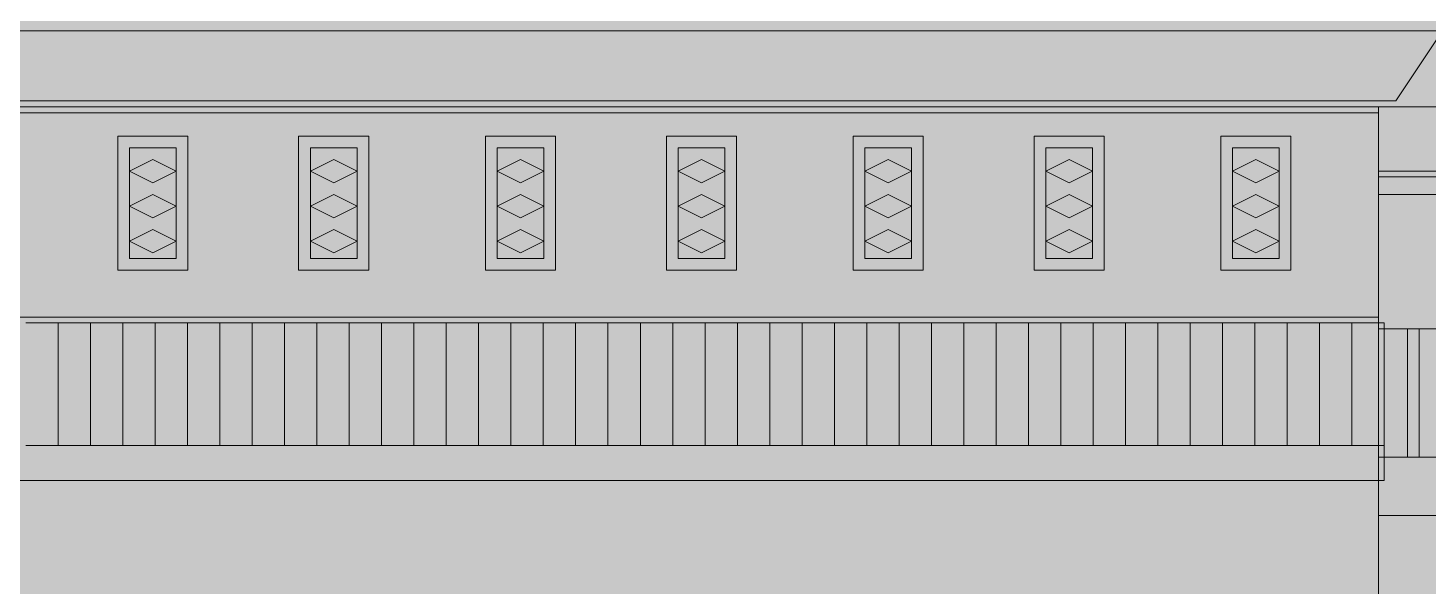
# Model space of a CAD drawing. Header units: millimetres. Extents: x -2000 to 16000, y -1200 to 12411.
# Drawn here: x 1460 to 5122, y 6286 to 7748 of the extents above; entities that cross this region are included whole.
import ezdxf

# ---------------------------------------------------------------- set-up
doc = ezdxf.new("R2010")
doc.units = ezdxf.units.MM
for name, color, linetype, lineweight, true_color in [('00_WHITE_BACKGROUND', 7, 'Continuous', 18, 0xffffff), ('01_STRUCTURE', 7, 'Continuous', 18, 0x000000), ('02_CORNICES', 7, 'Continuous', 18, 0x000000), ('03_FRAMES_DOORS', 7, 'Continuous', 18, 0x000000), ('04_GLAZING_SHUTTERS', 7, 'Continuous', 18, 0x000000), ('05_STONE_JOINTS', 7, 'Continuous', 18, 0x000000), ('06_ORNAMENT', 7, 'Continuous', 18, 0x000000)]:
    doc.layers.add(name, color=color, linetype=linetype, lineweight=lineweight, true_color=true_color)

msp = doc.modelspace()

# ---------------------------------------------------------------- linework, layer by layer
at = {"layer": '00_WHITE_BACKGROUND', "lineweight": 18, "true_color": 0xffffff}
msp.add_solid([(-2000, -1200), (16000, -1200), (-2000, 12410.687), (16000, 12410.687)], dxfattribs=at)
at = {"layer": '01_STRUCTURE', "color": 7, "lineweight": 18, "true_color": 0x000000}
msp.add_lwpolyline([(4992.3664, 7358.7786), (4992.3664, 7312.9771), (4992.3664, 6992.3664), (4992.3664, 6977.0992)], dxfattribs=at)
at = {"layer": '02_CORNICES', "color": 7, "lineweight": 18, "true_color": 0x000000}
msp.add_lwpolyline([(5160.3053, 7740.458), (5038.1679, 7557.2519), (916.0305, 7557.2519), (793.8931, 7740.458)], close=True, dxfattribs=at)
for points in [[(4992.3664, 7374.0458), (8671.7557, 7374.0458)], [(4992.3664, 7312.9771), (8671.7557, 7312.9771)], [(1454.1985, 6977.0992), (1538.8092, 6977.0992)], [(1538.8092, 6977.0992), (1623.4046, 6977.0992)], [(1538.8092, 6977.0992), (1538.8092, 6656.4885)], [(1623.4046, 6977.0992), (1708.0153, 6977.0992)], [(1623.4046, 6977.0992), (1623.4046, 6656.4885)], [(1708.0153, 6977.0992), (1792.626, 6977.0992)], [(1708.0153, 6977.0992), (1708.0153, 6656.4885)], [(1792.626, 6977.0992), (1877.2214, 6977.0992)], [(1792.626, 6977.0992), (1792.626, 6656.4885)], [(1877.2214, 6977.0992), (1961.8321, 6977.0992)], [(1877.2214, 6977.0992), (1877.2214, 6656.4885)], [(1961.8321, 6977.0992), (2046.4427, 6977.0992)], [(1961.8321, 6977.0992), (1961.8321, 6656.4885)], [(2046.4427, 6977.0992), (2131.0382, 6977.0992)], [(2046.4427, 6977.0992), (2046.4427, 6656.4885)], [(2131.0382, 6977.0992), (2215.6489, 6977.0992)], [(2131.0382, 6977.0992), (2131.0382, 6656.4885)], [(2215.6489, 6977.0992), (2300.2595, 6977.0992)], [(2215.6489, 6977.0992), (2215.6489, 6656.4885)], [(2300.2595, 6977.0992), (2384.855, 6977.0992)], [(2300.2595, 6977.0992), (2300.2595, 6656.4885)], [(2384.855, 6977.0992), (2469.4656, 6977.0992)], [(2384.855, 6977.0992), (2384.855, 6656.4885)], [(2469.4656, 6977.0992), (2554.0763, 6977.0992)], [(2469.4656, 6977.0992), (2469.4656, 6656.4885)], [(2554.0763, 6977.0992), (2638.6718, 6977.0992)], [(2554.0763, 6977.0992), (2554.0763, 6656.4885)], [(2638.6718, 6977.0992), (2723.2824, 6977.0992)], [(2638.6718, 6977.0992), (2638.6718, 6656.4885)], [(2723.2824, 6977.0992), (2807.8931, 6977.0992)], [(2723.2824, 6977.0992), (2723.2824, 6656.4885)], [(2807.8931, 6977.0992), (2892.4885, 6977.0992)], [(2807.8931, 6977.0992), (2807.8931, 6656.4885)], [(2892.4885, 6977.0992), (2977.0992, 6977.0992)], [(2892.4885, 6977.0992), (2892.4885, 6656.4885)], [(2977.0992, 6977.0992), (3061.7099, 6977.0992)], [(2977.0992, 6977.0992), (2977.0992, 6656.4885)], [(3061.7099, 6977.0992), (3146.3053, 6977.0992)], [(3061.7099, 6977.0992), (3061.7099, 6656.4885)], [(3146.3053, 6977.0992), (3230.916, 6977.0992)], [(3146.3053, 6977.0992), (3146.3053, 6656.4885)], [(3230.916, 6977.0992), (3315.5267, 6977.0992)], [(3230.916, 6977.0992), (3230.916, 6656.4885)], [(3315.5267, 6977.0992), (3400.1221, 6977.0992)], [(3315.5267, 6977.0992), (3315.5267, 6656.4885)], [(3400.1221, 6977.0992), (3484.7328, 6977.0992)], [(3400.1221, 6977.0992), (3400.1221, 6656.4885)], [(3484.7328, 6977.0992), (3569.3435, 6977.0992)], [(3484.7328, 6977.0992), (3484.7328, 6656.4885)], [(3569.3435, 6977.0992), (3653.9389, 6977.0992)], [(3569.3435, 6977.0992), (3569.3435, 6656.4885)], [(3653.9389, 6977.0992), (3738.5496, 6977.0992)], [(3653.9389, 6977.0992), (3653.9389, 6656.4885)], [(3738.5496, 6977.0992), (3823.1603, 6977.0992)], [(3738.5496, 6977.0992), (3738.5496, 6656.4885)], [(3823.1603, 6977.0992), (3907.7557, 6977.0992)], [(3823.1603, 6977.0992), (3823.1603, 6656.4885)], [(3907.7557, 6977.0992), (3992.3664, 6977.0992)], [(3907.7557, 6977.0992), (3907.7557, 6656.4885)], [(3992.3664, 6977.0992), (4076.9771, 6977.0992)], [(3992.3664, 6977.0992), (3992.3664, 6656.4885)], [(4076.9771, 6977.0992), (4161.5725, 6977.0992)], [(4076.9771, 6977.0992), (4076.9771, 6656.4885)], [(4161.5725, 6977.0992), (4246.1832, 6977.0992)], [(4161.5725, 6977.0992), (4161.5725, 6656.4885)], [(4246.1832, 6977.0992), (4330.7939, 6977.0992)], [(4246.1832, 6977.0992), (4246.1832, 6656.4885)], [(4330.7939, 6977.0992), (4415.3893, 6977.0992)], [(4330.7939, 6977.0992), (4330.7939, 6656.4885)], [(4415.3893, 6977.0992), (4500, 6977.0992)], [(4415.3893, 6977.0992), (4415.3893, 6656.4885)], [(4500, 6977.0992), (4584.6107, 6977.0992)], [(4500, 6977.0992), (4500, 6656.4885)], [(4584.6107, 6977.0992), (4669.2061, 6977.0992)], [(4584.6107, 6977.0992), (4584.6107, 6656.4885)], [(4669.2061, 6977.0992), (4753.8168, 6977.0992)], [(4669.2061, 6977.0992), (4669.2061, 6656.4885)], [(4753.8168, 6977.0992), (4838.4275, 6977.0992)], [(4753.8168, 6977.0992), (4753.8168, 6656.4885)], [(4838.4275, 6977.0992), (4923.0229, 6977.0992)], [(4838.4275, 6977.0992), (4838.4275, 6656.4885)], [(4923.0229, 6977.0992), (4992.3664, 6977.0992), (5007.6336, 6977.0992), (5007.6336, 6961.8321)], [(4923.0229, 6977.0992), (4923.0229, 6656.4885)], [(4992.3664, 6656.4885), (4992.3664, 6961.8321), (5007.6336, 6961.8321)], [(5007.6336, 6961.8321), (5068.7023, 6961.8321)], [(5007.6336, 6961.8321), (5007.6336, 6656.4885)], [(5068.7023, 6961.8321), (5099.2366, 6961.8321)], [(5068.7023, 6625.9542), (5068.7023, 6961.8321)], [(5099.2366, 6961.8321), (5160.3053, 6961.8321)], [(5099.2366, 6961.8321), (5099.2366, 6625.9542)], [(1538.8092, 6656.4885), (1454.1985, 6656.4885)], [(1623.4046, 6656.4885), (1538.8092, 6656.4885)], [(1708.0153, 6656.4885), (1623.4046, 6656.4885)], [(1792.626, 6656.4885), (1708.0153, 6656.4885)], [(1877.2214, 6656.4885), (1792.626, 6656.4885)], [(1961.8321, 6656.4885), (1877.2214, 6656.4885)], [(2046.4427, 6656.4885), (1961.8321, 6656.4885)], [(2131.0382, 6656.4885), (2046.4427, 6656.4885)], [(2215.6489, 6656.4885), (2131.0382, 6656.4885)], [(2300.2595, 6656.4885), (2215.6489, 6656.4885)], [(2384.855, 6656.4885), (2300.2595, 6656.4885)], [(2469.4656, 6656.4885), (2384.855, 6656.4885)], [(2554.0763, 6656.4885), (2469.4656, 6656.4885)], [(2638.6718, 6656.4885), (2554.0763, 6656.4885)], [(2723.2824, 6656.4885), (2638.6718, 6656.4885)], [(2807.8931, 6656.4885), (2723.2824, 6656.4885)], [(2892.4885, 6656.4885), (2807.8931, 6656.4885)], [(2977.0992, 6656.4885), (2892.4885, 6656.4885)], [(3061.7099, 6656.4885), (2977.0992, 6656.4885)], [(3146.3053, 6656.4885), (3061.7099, 6656.4885)], [(3230.916, 6656.4885), (3146.3053, 6656.4885)], [(3315.5267, 6656.4885), (3230.916, 6656.4885)], [(3400.1221, 6656.4885), (3315.5267, 6656.4885)], [(3484.7328, 6656.4885), (3400.1221, 6656.4885)], [(3569.3435, 6656.4885), (3484.7328, 6656.4885)], [(3653.9389, 6656.4885), (3569.3435, 6656.4885)], [(3738.5496, 6656.4885), (3653.9389, 6656.4885)], [(3823.1603, 6656.4885), (3738.5496, 6656.4885)], [(3907.7557, 6656.4885), (3823.1603, 6656.4885)], [(3992.3664, 6656.4885), (3907.7557, 6656.4885)], [(4076.9771, 6656.4885), (3992.3664, 6656.4885)], [(4161.5725, 6656.4885), (4076.9771, 6656.4885)], [(4246.1832, 6656.4885), (4161.5725, 6656.4885)], [(4330.7939, 6656.4885), (4246.1832, 6656.4885)], [(4415.3893, 6656.4885), (4330.7939, 6656.4885)], [(4500, 6656.4885), (4415.3893, 6656.4885)], [(4584.6107, 6656.4885), (4500, 6656.4885)], [(4669.2061, 6656.4885), (4584.6107, 6656.4885)], [(4753.8168, 6656.4885), (4669.2061, 6656.4885)], [(4838.4275, 6656.4885), (4753.8168, 6656.4885)], [(4923.0229, 6656.4885), (4838.4275, 6656.4885)], [(4992.3664, 6656.4885), (4923.0229, 6656.4885)], [(5007.6336, 6656.4885), (4992.3664, 6656.4885)], [(4992.3664, 6625.9542), (4992.3664, 6656.4885)], [(5007.6336, 6656.4885), (5007.6336, 6625.9542)], [(5007.6336, 6625.9542), (4992.3664, 6625.9542)], [(4992.3664, 6564.8855), (4992.3664, 6625.9542)], [(5007.6336, 6625.9542), (5007.6336, 6564.8855), (4992.3664, 6564.8855)], [(5068.7023, 6625.9542), (5007.6336, 6625.9542)], [(5099.2366, 6625.9542), (5068.7023, 6625.9542)], [(5160.3053, 6625.9542), (5099.2366, 6625.9542)], [(4992.3664, 6473.2824), (4992.3664, 6564.8855)]]:
    msp.add_lwpolyline(points, dxfattribs=at)
at = {"layer": '03_FRAMES_DOORS', "color": 7, "lineweight": 18, "true_color": 0x000000}
for points in [[(1694.6565, 7465.6489), (1877.8626, 7465.6489), (1877.8626, 7114.5038), (1694.6565, 7114.5038)], [(2167.9389, 7465.6489), (2351.145, 7465.6489), (2351.145, 7114.5038), (2167.9389, 7114.5038)], [(2656.4885, 7465.6489), (2839.6947, 7465.6489), (2839.6947, 7114.5038), (2656.4885, 7114.5038)], [(3129.771, 7465.6489), (3312.9771, 7465.6489), (3312.9771, 7114.5038), (3129.771, 7114.5038)], [(3618.3206, 7465.6489), (3801.5267, 7465.6489), (3801.5267, 7114.5038), (3618.3206, 7114.5038)], [(4091.6031, 7465.6489), (4274.8092, 7465.6489), (4274.8092, 7114.5038), (4091.6031, 7114.5038)], [(4580.1527, 7465.6489), (4763.3588, 7465.6489), (4763.3588, 7114.5038), (4580.1527, 7114.5038)]]:
    msp.add_lwpolyline(points, close=True, dxfattribs=at)
at = {"layer": '04_GLAZING_SHUTTERS', "color": 7, "lineweight": 18, "true_color": 0x000000}
for points in [[(1725.1908, 7435.1145), (1847.3282, 7435.1145), (1847.3282, 7374.0458), (1847.3282, 7282.4427), (1847.3282, 7190.8397), (1847.3282, 7145.0382), (1725.1908, 7145.0382), (1725.1908, 7190.8397), (1725.1908, 7282.4427), (1725.1908, 7374.0458)], [(2198.4733, 7435.1145), (2320.6107, 7435.1145), (2320.6107, 7374.0458), (2320.6107, 7282.4427), (2320.6107, 7190.8397), (2320.6107, 7145.0382), (2198.4733, 7145.0382), (2198.4733, 7190.8397), (2198.4733, 7282.4427), (2198.4733, 7374.0458)], [(2687.0229, 7435.1145), (2809.1603, 7435.1145), (2809.1603, 7374.0458), (2809.1603, 7282.4427), (2809.1603, 7190.8397), (2809.1603, 7145.0382), (2687.0229, 7145.0382), (2687.0229, 7190.8397), (2687.0229, 7282.4427), (2687.0229, 7374.0458)], [(3160.3053, 7435.1145), (3282.4427, 7435.1145), (3282.4427, 7374.0458), (3282.4427, 7282.4427), (3282.4427, 7190.8397), (3282.4427, 7145.0382), (3160.3053, 7145.0382), (3160.3053, 7190.8397), (3160.3053, 7282.4427), (3160.3053, 7374.0458)], [(3648.855, 7435.1145), (3770.9924, 7435.1145), (3770.9924, 7374.0458), (3770.9924, 7282.4427), (3770.9924, 7190.8397), (3770.9924, 7145.0382), (3648.855, 7145.0382), (3648.855, 7190.8397), (3648.855, 7282.4427), (3648.855, 7374.0458)], [(4122.1374, 7435.1145), (4244.2748, 7435.1145), (4244.2748, 7374.0458), (4244.2748, 7282.4427), (4244.2748, 7190.8397), (4244.2748, 7145.0382), (4122.1374, 7145.0382), (4122.1374, 7190.8397), (4122.1374, 7282.4427), (4122.1374, 7374.0458)], [(4610.687, 7435.1145), (4732.8244, 7435.1145), (4732.8244, 7374.0458), (4732.8244, 7282.4427), (4732.8244, 7190.8397), (4732.8244, 7145.0382), (4610.687, 7145.0382), (4610.687, 7190.8397), (4610.687, 7282.4427), (4610.687, 7374.0458)]]:
    msp.add_lwpolyline(points, close=True, dxfattribs=at)
at = {"layer": '05_STONE_JOINTS', "color": 7, "lineweight": 18, "true_color": 0x000000}
for points in [[(5160.3053, 7679.3893), (5160.3053, 7541.9847), (4992.3664, 7541.9847)], [(4992.3664, 7541.9847), (961.8321, 7541.9847)], [(961.8321, 7541.9847), (961.8321, 7526.7176), (4992.3664, 7526.7176)], [(4992.3664, 7541.9847), (4992.3664, 7526.7176)], [(4992.3664, 7526.7176), (4992.3664, 7374.0458), (4992.3664, 7358.7786), (8671.7557, 7358.7786)], [(961.8321, 6992.3664), (4992.3664, 6992.3664)], [(4992.3664, 6977.0992), (4992.3664, 6961.8321)], [(4992.3664, 6564.8855), (961.8321, 6564.8855)], [(8671.7557, 6473.2824), (4992.3664, 6473.2824), (4992.3664, 5969.4656)]]:
    msp.add_lwpolyline(points, dxfattribs=at)
at = {"layer": '06_ORNAMENT', "color": 7, "lineweight": 18, "true_color": 0x000000}
for points in [[(1725.1908, 7374.0458), (1786.2595, 7343.5115), (1847.3282, 7374.0458), (1786.2595, 7404.5802)], [(2198.4733, 7374.0458), (2259.542, 7343.5115), (2320.6107, 7374.0458), (2259.542, 7404.5802)], [(2687.0229, 7374.0458), (2748.0916, 7343.5115), (2809.1603, 7374.0458), (2748.0916, 7404.5802)], [(3160.3053, 7374.0458), (3221.374, 7343.5115), (3282.4427, 7374.0458), (3221.374, 7404.5802)], [(3648.855, 7374.0458), (3709.9237, 7343.5115), (3770.9924, 7374.0458), (3709.9237, 7404.5802)], [(4122.1374, 7374.0458), (4183.2061, 7343.5115), (4244.2748, 7374.0458), (4183.2061, 7404.5802)], [(4610.687, 7374.0458), (4671.7557, 7343.5115), (4732.8244, 7374.0458), (4671.7557, 7404.5802)], [(1725.1908, 7282.4427), (1786.2595, 7251.9084), (1847.3282, 7282.4427), (1786.2595, 7312.9771)], [(2198.4733, 7282.4427), (2259.542, 7251.9084), (2320.6107, 7282.4427), (2259.542, 7312.9771)], [(2687.0229, 7282.4427), (2748.0916, 7251.9084), (2809.1603, 7282.4427), (2748.0916, 7312.9771)], [(3160.3053, 7282.4427), (3221.374, 7251.9084), (3282.4427, 7282.4427), (3221.374, 7312.9771)], [(3648.855, 7282.4427), (3709.9237, 7251.9084), (3770.9924, 7282.4427), (3709.9237, 7312.9771)], [(4122.1374, 7282.4427), (4183.2061, 7251.9084), (4244.2748, 7282.4427), (4183.2061, 7312.9771)], [(4610.687, 7282.4427), (4671.7557, 7251.9084), (4732.8244, 7282.4427), (4671.7557, 7312.9771)], [(1725.1908, 7190.8397), (1786.2595, 7160.3053), (1847.3282, 7190.8397), (1786.2595, 7221.374)], [(2198.4733, 7190.8397), (2259.542, 7160.3053), (2320.6107, 7190.8397), (2259.542, 7221.374)], [(2687.0229, 7190.8397), (2748.0916, 7160.3053), (2809.1603, 7190.8397), (2748.0916, 7221.374)], [(3160.3053, 7190.8397), (3221.374, 7160.3053), (3282.4427, 7190.8397), (3221.374, 7221.374)], [(3648.855, 7190.8397), (3709.9237, 7160.3053), (3770.9924, 7190.8397), (3709.9237, 7221.374)], [(4122.1374, 7190.8397), (4183.2061, 7160.3053), (4244.2748, 7190.8397), (4183.2061, 7221.374)], [(4610.687, 7190.8397), (4671.7557, 7160.3053), (4732.8244, 7190.8397), (4671.7557, 7221.374)]]:
    msp.add_lwpolyline(points, close=True, dxfattribs=at)

doc.saveas('drawing.dxf')
